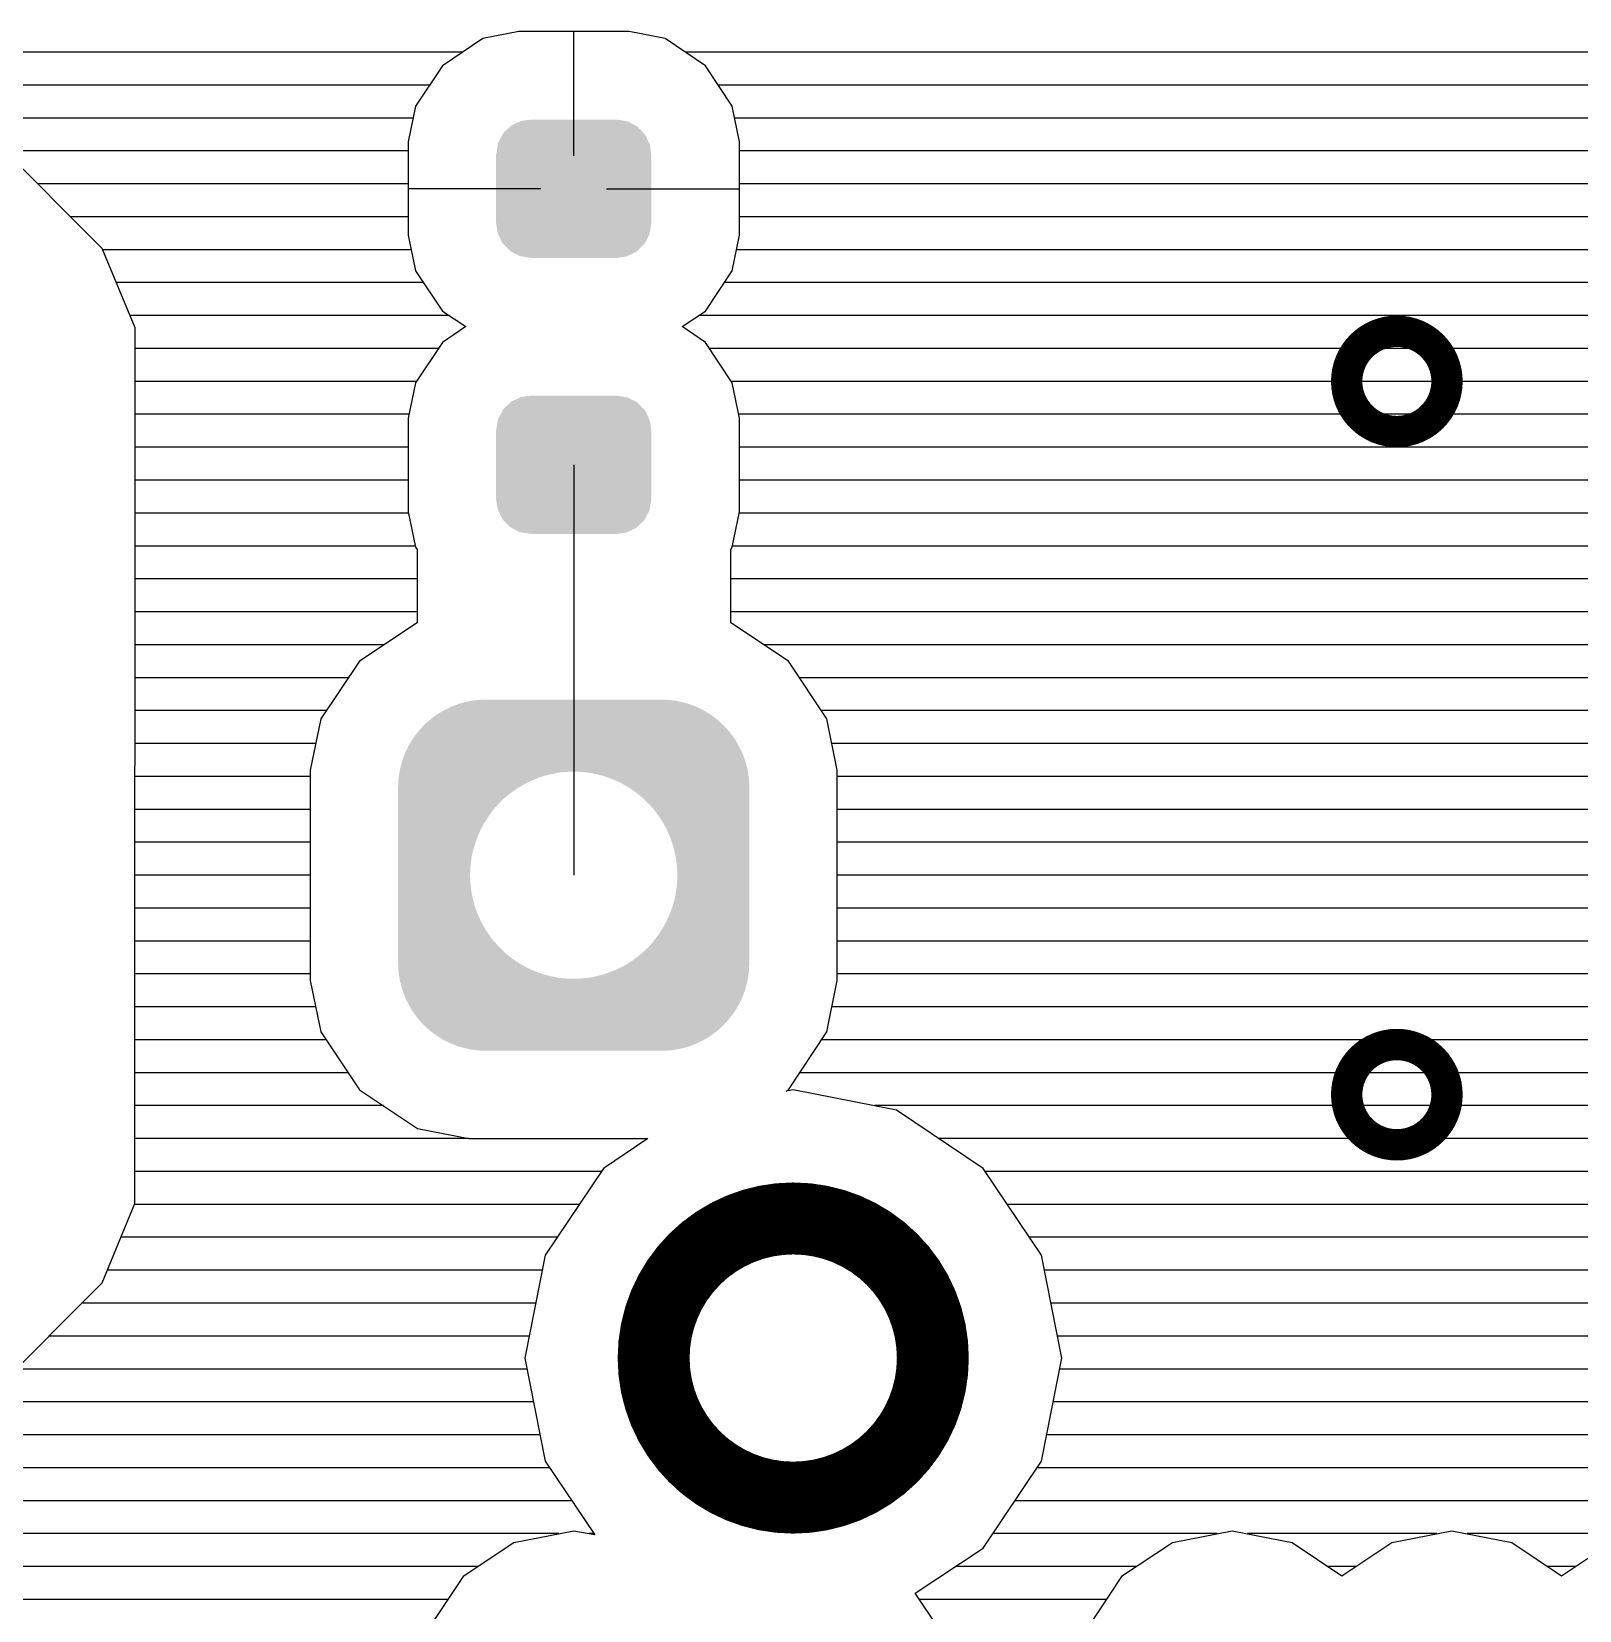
# Model space of a CAD drawing. Extents: x 295 to 953, y 10 to 290.
# Drawn here: x 674.82 to 692.74, y 230.4 to 248.67 of the extents above; entities that cross this region are included whole.
import ezdxf

# ---------------------------------------------------------------- set-up
doc = ezdxf.new("R2010")
doc.units = 0
doc.header["$LTSCALE"] = 5
doc.header["$MEASUREMENT"] = 0
doc.layers.get('0').update_dxf_attribs({"linetype": 'CONTINUOUS', "lineweight": 25})

msp = doc.modelspace()

# ---------------------------------------------------------------- linework, layer by layer
for p, q in [((680.046, 248.592), (679.578, 248.278)), ((680.462, 248.674), (680.046, 248.592)), ((681.737, 248.674), (680.462, 248.674)), ((681.097, 247.236), (681.097, 248.674)), ((682.154, 248.592), (681.737, 248.674)), ((682.621, 248.278), (682.154, 248.592)), ((679.812, 248.435), (672.832, 248.435)), ((708.6, 248.435), (682.387, 248.435)), ((679.578, 248.278), (679.268, 247.81)), ((682.931, 247.81), (682.621, 248.278)), ((679.426, 248.054), (673.751, 248.054)), ((675.641, 246.164), (673.751, 248.054)), ((708.676, 248.054), (682.774, 248.054)), ((679.268, 247.81), (679.182, 247.399)), ((683.017, 247.399), (682.931, 247.81)), ((679.238, 247.673), (674.132, 247.673)), ((708.849, 247.673), (682.961, 247.673)), ((679.182, 247.292), (674.513, 247.292)), ((679.182, 247.399), (679.182, 246.317)), ((683.017, 246.317), (683.017, 247.399)), ((709.103, 247.292), (683.017, 247.292)), ((679.182, 246.911), (674.894, 246.911)), ((709.357, 246.911), (683.017, 246.911)), ((680.716, 246.855), (679.182, 246.855)), ((681.478, 246.855), (683.017, 246.855)), ((679.182, 246.53), (675.275, 246.53)), ((709.896, 246.53), (683.017, 246.53)), ((676.022, 245.245), (675.641, 246.164)), ((679.218, 246.149), (675.646, 246.149)), ((679.182, 246.317), (679.268, 245.905)), ((682.931, 245.905), (683.017, 246.317)), ((710.642, 246.149), (682.982, 246.149)), ((679.268, 245.905), (679.578, 245.438)), ((682.621, 245.438), (682.931, 245.905)), ((679.36, 245.768), (675.804, 245.768)), ((746.238, 245.768), (682.84, 245.768)), ((679.578, 245.438), (679.847, 245.26)), ((682.352, 245.26), (682.621, 245.438)), ((679.654, 245.387), (675.961, 245.387)), ((676.017, 235.11), (676.022, 245.245)), ((679.847, 245.26), (679.578, 245.077)), ((682.621, 245.077), (682.352, 245.26)), ((746.238, 245.387), (682.545, 245.387)), ((679.578, 245.077), (679.268, 244.61)), ((682.931, 244.61), (682.621, 245.077)), ((679.527, 245.006), (676.022, 245.006)), ((699.548, 245.006), (682.672, 245.006)), ((679.273, 244.625), (676.022, 244.625)), ((679.268, 244.61), (679.182, 244.198)), ((698.989, 244.625), (682.926, 244.625)), ((683.017, 244.198), (682.931, 244.61)), ((679.192, 244.244), (676.022, 244.244)), ((679.182, 244.198), (679.182, 243.116)), ((698.608, 244.244), (683.007, 244.244)), ((683.017, 243.116), (683.017, 244.198)), ((679.182, 243.863), (676.022, 243.863)), ((698.227, 243.863), (683.017, 243.863)), ((681.097, 243.66), (681.097, 238.91)), ((679.182, 243.482), (676.022, 243.482)), ((697.927, 243.482), (683.017, 243.482)), ((679.187, 243.101), (676.022, 243.101)), ((679.182, 243.116), (679.268, 242.705)), ((682.931, 242.705), (683.017, 243.116)), ((697.77, 243.101), (683.012, 243.101)), ((679.263, 242.72), (676.022, 242.72)), ((679.268, 242.705), (679.284, 242.679)), ((679.284, 242.679), (679.284, 241.831)), ((682.916, 242.679), (682.931, 242.705)), ((682.916, 241.831), (682.916, 242.679)), ((697.612, 242.72), (682.936, 242.72)), ((679.284, 242.339), (676.022, 242.339)), ((697.607, 242.339), (682.916, 242.339)), ((679.284, 241.958), (676.022, 241.958)), ((697.607, 241.958), (682.916, 241.958)), ((679.284, 241.831), (678.618, 241.389)), ((683.581, 241.389), (682.916, 241.831)), ((678.897, 241.577), (676.022, 241.577)), ((697.607, 241.577), (683.302, 241.577)), ((678.618, 241.389), (678.171, 240.718)), ((684.028, 240.718), (683.581, 241.389)), ((678.486, 241.196), (676.022, 241.196)), ((697.607, 241.196), (683.713, 241.196)), ((678.232, 240.815), (676.022, 240.815)), ((678.171, 240.718), (678.049, 240.124)), ((697.607, 240.815), (683.967, 240.815)), ((684.145, 240.124), (684.028, 240.718)), ((678.115, 240.434), (676.022, 240.434)), ((697.607, 240.434), (684.084, 240.434)), ((678.049, 240.124), (678.049, 237.691)), ((684.145, 237.691), (684.145, 240.124)), ((678.049, 240.053), (676.022, 240.053)), ((697.607, 240.053), (684.145, 240.053)), ((678.049, 239.672), (676.022, 239.672)), ((697.607, 239.672), (684.145, 239.672)), ((678.049, 239.291), (676.022, 239.291)), ((697.607, 239.291), (684.145, 239.291)), ((678.049, 238.91), (676.022, 238.91)), ((697.607, 238.91), (684.145, 238.91)), ((678.049, 238.529), (676.022, 238.529)), ((697.607, 238.529), (684.145, 238.529)), ((678.049, 238.148), (676.022, 238.148)), ((697.607, 238.148), (684.145, 238.148)), ((678.049, 237.767), (676.022, 237.767)), ((697.607, 237.767), (684.145, 237.767)), ((678.049, 237.691), (678.171, 237.096)), ((684.028, 237.096), (684.145, 237.691)), ((678.115, 237.386), (676.022, 237.386)), ((697.719, 237.386), (684.084, 237.386)), ((678.232, 237.005), (676.022, 237.005)), ((678.171, 237.096), (678.618, 236.426)), ((683.581, 236.426), (684.028, 237.096)), ((697.876, 237.005), (683.967, 237.005)), ((678.486, 236.624), (676.022, 236.624)), ((698.1, 236.624), (683.713, 236.624)), ((678.618, 236.426), (679.289, 235.979)), ((683.637, 236.426), (683.556, 236.411)), ((683.556, 236.411), (683.581, 236.426)), ((684.831, 236.192), (683.637, 236.426)), ((678.897, 236.243), (676.022, 236.243)), ((698.481, 236.243), (684.577, 236.243)), ((685.837, 235.517), (684.831, 236.192)), ((679.289, 235.979), (679.883, 235.862)), ((679.883, 235.862), (676.022, 235.862)), ((679.883, 235.862), (681.956, 235.862)), ((681.956, 235.862), (681.443, 235.517)), ((698.862, 235.862), (685.324, 235.862)), ((681.417, 235.481), (676.022, 235.481)), ((681.443, 235.517), (680.767, 234.511)), ((686.512, 234.511), (685.837, 235.517)), ((699.243, 235.481), (685.862, 235.481)), ((675.641, 234.191), (676.017, 235.11)), ((681.163, 235.1), (676.017, 235.1)), ((700.162, 235.1), (686.116, 235.1)), ((680.909, 234.719), (675.86, 234.719)), ((706.309, 234.719), (686.37, 234.719)), ((680.767, 234.511), (680.533, 233.322)), ((686.746, 233.322), (686.512, 234.511)), ((680.736, 234.338), (675.702, 234.338)), ((706.136, 234.338), (686.543, 234.338)), ((673.751, 232.301), (675.641, 234.191)), ((680.66, 233.957), (675.402, 233.957)), ((706.06, 233.957), (686.619, 233.957)), ((680.584, 233.576), (675.021, 233.576)), ((705.984, 233.576), (686.695, 233.576)), ((680.559, 233.195), (674.64, 233.195)), ((680.533, 233.322), (680.767, 232.128)), ((686.512, 232.128), (686.746, 233.322)), ((705.959, 233.195), (686.721, 233.195)), ((680.635, 232.814), (674.259, 232.814)), ((706.035, 232.814), (686.644, 232.814)), ((680.711, 232.433), (673.878, 232.433)), ((706.111, 232.433), (686.568, 232.433)), ((680.767, 232.128), (681.341, 231.275)), ((685.837, 231.122), (686.512, 232.128)), ((680.823, 232.052), (673.142, 232.052)), ((706.223, 232.052), (686.457, 232.052)), ((681.077, 231.671), (645.563, 231.671)), ((706.477, 231.671), (686.203, 231.671)), ((680.924, 231.29), (645.309, 231.29)), ((680.406, 231.183), (679.817, 230.792)), ((681.097, 231.32), (680.406, 231.183)), ((681.341, 231.275), (681.097, 231.32)), ((681.331, 231.29), (681.275, 231.29)), ((688.544, 231.29), (685.949, 231.29)), ((688.026, 231.183), (687.437, 230.792)), ((688.717, 231.32), (688.026, 231.183)), ((689.413, 231.183), (688.717, 231.32)), ((691.084, 231.29), (688.895, 231.29)), ((689.987, 230.797), (689.413, 231.183)), ((690.566, 231.183), (689.987, 230.797)), ((691.257, 231.32), (690.566, 231.183)), ((691.953, 231.183), (691.257, 231.32)), ((693.624, 231.29), (691.435, 231.29)), ((692.527, 230.797), (691.953, 231.183)), ((693.106, 231.183), (692.527, 230.797)), ((685.049, 230.599), (685.837, 231.122)), ((679.99, 230.909), (645.065, 230.909)), ((679.817, 230.792), (679.426, 230.203)), ((687.61, 230.909), (685.517, 230.909)), ((687.437, 230.792), (687.046, 230.203)), ((690.15, 230.909), (689.83, 230.909)), ((692.69, 230.909), (692.37, 230.909)), ((679.639, 230.528), (645.395, 230.528)), ((685.314, 230.203), (685.049, 230.599)), ((687.259, 230.528), (685.1, 230.528))]:
    msp.add_line(p, q)
for points, const_width in [([(691.203, 244.625, -1), (690.042, 244.625, -1)], 0.363), ([(691.203, 236.37, -1), (690.042, 236.37, -1)], 0.363), ([(685.253, 233.322, -1), (682.022, 233.322, -1)], 0.833)]:
    msp.add_lwpolyline(points, format="xyb", close=True, dxfattribs=dict(const_width=const_width))
for points in [[(681.82, 247.583), (681.723, 247.634), (680.37, 247.583), (680.476, 247.634)], [(681.723, 247.634), (681.698, 247.638), (680.476, 247.634), (680.484, 247.638)], [(681.698, 247.638), (681.597, 247.655), (680.484, 247.638), (680.597, 247.655)], [(681.971, 247.382), (681.923, 247.483), (680.221, 247.382), (680.274, 247.483)], [(681.923, 247.483), (681.912, 247.494), (680.274, 247.483), (680.279, 247.494)], [(681.912, 247.494), (681.835, 247.575), (680.279, 247.494), (680.362, 247.575)], [(681.835, 247.575), (681.82, 247.583), (680.362, 247.575), (680.37, 247.583)], [(681.996, 246.454), (681.996, 247.256), (680.198, 246.454), (680.198, 247.256)], [(681.994, 247.256), (681.978, 247.369), (680.2, 247.256), (680.219, 247.369)], [(681.978, 247.369), (681.971, 247.382), (680.219, 247.369), (680.221, 247.382)], [(681.976, 246.341), (681.994, 246.454), (680.217, 246.341), (680.2, 246.454)], [(681.974, 246.329), (681.976, 246.341), (680.223, 246.329), (680.217, 246.341)], [(681.921, 246.227), (681.974, 246.329), (680.271, 246.227), (680.223, 246.329)], [(681.915, 246.216), (681.921, 246.227), (680.282, 246.216), (680.271, 246.227)], [(681.832, 246.135), (681.915, 246.216), (680.359, 246.135), (680.282, 246.216)], [(681.824, 246.127), (681.832, 246.135), (680.374, 246.127), (680.359, 246.135)], [(681.718, 246.076), (681.824, 246.127), (680.472, 246.076), (680.374, 246.127)], [(681.71, 246.072), (681.718, 246.076), (680.496, 246.072), (680.472, 246.076)], [(681.597, 246.055), (681.71, 246.072), (680.597, 246.055), (680.496, 246.072)], [(681.912, 244.299), (681.835, 244.38), (680.279, 244.299), (680.362, 244.38)], [(681.835, 244.38), (681.82, 244.388), (680.362, 244.38), (680.37, 244.388)], [(681.82, 244.388), (681.723, 244.439), (680.37, 244.388), (680.476, 244.439)], [(681.723, 244.439), (681.698, 244.443), (680.476, 244.439), (680.484, 244.443)], [(681.698, 244.443), (681.597, 244.46), (680.484, 244.443), (680.597, 244.46)], [(681.994, 244.061), (681.978, 244.174), (680.2, 244.061), (680.219, 244.174)], [(681.978, 244.174), (681.971, 244.186), (680.219, 244.174), (680.221, 244.186)], [(681.971, 244.186), (681.923, 244.288), (680.221, 244.186), (680.274, 244.288)], [(681.923, 244.288), (681.912, 244.299), (680.274, 244.288), (680.279, 244.299)], [(681.996, 243.258), (681.996, 244.061), (680.198, 243.258), (680.198, 244.061)], [(681.976, 243.146), (681.994, 243.258), (680.217, 243.146), (680.2, 243.258)], [(681.974, 243.133), (681.976, 243.146), (680.223, 243.133), (680.217, 243.146)], [(681.921, 243.031), (681.974, 243.133), (680.271, 243.031), (680.223, 243.133)], [(681.915, 243.021), (681.921, 243.031), (680.282, 243.021), (680.271, 243.031)], [(681.832, 242.94), (681.915, 243.021), (680.359, 242.94), (680.282, 243.021)], [(681.824, 242.932), (681.832, 242.94), (680.374, 242.932), (680.359, 242.94)], [(681.718, 242.881), (681.824, 242.932), (680.472, 242.881), (680.374, 242.932)], [(681.71, 242.877), (681.718, 242.881), (680.496, 242.877), (680.472, 242.881)], [(681.597, 242.86), (681.71, 242.877), (680.597, 242.86), (680.496, 242.877)], [(682.596, 240.82), (682.548, 240.844), (679.598, 240.82), (679.646, 240.844)], [(682.548, 240.844), (682.538, 240.849), (679.646, 240.844), (679.655, 240.849)], [(682.538, 240.849), (682.489, 240.87), (679.655, 240.849), (679.705, 240.87)], [(682.489, 240.87), (682.479, 240.874), (679.705, 240.87), (679.715, 240.874)], [(682.479, 240.874), (682.429, 240.892), (679.715, 240.874), (679.766, 240.892)], [(682.429, 240.892), (682.418, 240.895), (679.766, 240.892), (679.775, 240.895)], [(682.418, 240.895), (682.367, 240.91), (679.775, 240.895), (679.828, 240.91)], [(682.367, 240.91), (682.356, 240.912), (679.828, 240.91), (679.837, 240.912)], [(682.356, 240.912), (682.305, 240.924), (679.837, 240.912), (679.891, 240.924)], [(682.305, 240.924), (682.293, 240.926), (679.891, 240.924), (679.9, 240.926)], [(682.293, 240.926), (682.241, 240.934), (679.9, 240.926), (679.955, 240.934)], [(682.241, 240.934), (682.228, 240.935), (679.955, 240.934), (679.963, 240.935)], [(682.228, 240.935), (682.177, 240.94), (679.963, 240.935), (680.02, 240.94)], [(682.177, 240.94), (682.158, 240.941), (680.02, 240.94), (680.027, 240.941)], [(682.158, 240.941), (682.113, 240.942), (680.027, 240.941), (680.081, 240.942)], [(682.85, 240.625), (682.812, 240.663), (679.344, 240.625), (679.382, 240.663)], [(682.812, 240.663), (682.804, 240.67), (679.382, 240.663), (679.39, 240.67)], [(682.804, 240.67), (682.764, 240.706), (679.39, 240.67), (679.43, 240.706)], [(682.764, 240.706), (682.756, 240.713), (679.43, 240.706), (679.438, 240.713)], [(682.756, 240.713), (682.714, 240.745), (679.438, 240.713), (679.481, 240.745)], [(682.714, 240.745), (682.705, 240.752), (679.481, 240.745), (679.489, 240.752)], [(682.705, 240.752), (682.661, 240.782), (679.489, 240.752), (679.534, 240.782)], [(682.661, 240.782), (682.651, 240.787), (679.534, 240.782), (679.542, 240.787)], [(682.651, 240.787), (682.606, 240.815), (679.542, 240.787), (679.589, 240.815)], [(682.606, 240.815), (682.596, 240.82), (679.589, 240.815), (679.598, 240.82)], [(682.975, 240.465), (682.969, 240.474), (679.22, 240.465), (679.225, 240.474)], [(682.969, 240.474), (682.939, 240.518), (679.225, 240.474), (679.256, 240.518)], [(682.939, 240.518), (682.932, 240.527), (679.256, 240.518), (679.262, 240.527)], [(682.932, 240.527), (682.9, 240.569), (679.262, 240.527), (679.295, 240.569)], [(682.9, 240.569), (682.893, 240.577), (679.295, 240.569), (679.301, 240.577)], [(682.893, 240.577), (682.857, 240.617), (679.301, 240.577), (679.337, 240.617)], [(682.857, 240.617), (682.85, 240.625), (679.337, 240.617), (679.344, 240.625)], [(683.078, 240.242), (683.061, 240.293), (679.115, 240.242), (679.134, 240.293)], [(683.061, 240.293), (683.057, 240.302), (679.134, 240.293), (679.137, 240.302)], [(683.057, 240.302), (683.036, 240.352), (679.137, 240.302), (679.159, 240.352)], [(683.036, 240.352), (683.031, 240.361), (679.159, 240.352), (679.163, 240.361)], [(683.031, 240.361), (683.007, 240.409), (679.163, 240.361), (679.188, 240.409)], [(683.007, 240.409), (683.001, 240.418), (679.188, 240.409), (679.192, 240.418)], [(683.001, 240.418), (682.975, 240.465), (679.192, 240.418), (679.22, 240.465)], [(680.959, 240.101), (681.029, 240.107), (679.081, 240.101), (679.082, 240.107)], [(683.112, 240.109), (683.111, 240.118), (679.082, 240.109), (679.083, 240.118)], [(681.029, 240.107), (681.099, 240.109), (679.082, 240.107), (679.082, 240.109)], [(683.111, 240.118), (683.099, 240.17), (679.083, 240.118), (679.095, 240.17)], [(683.099, 240.17), (683.096, 240.18), (679.095, 240.17), (679.097, 240.18)], [(683.096, 240.18), (683.082, 240.232), (679.097, 240.18), (679.113, 240.232)], [(683.082, 240.232), (683.078, 240.242), (679.113, 240.232), (679.115, 240.242)], [(683.113, 240.107), (683.112, 240.109), (681.153, 240.107), (681.099, 240.109)], [(683.113, 240.107), (683.113, 240.107), (681.168, 240.107), (681.153, 240.107)], [(683.114, 240.101), (683.113, 240.107), (681.238, 240.101), (681.168, 240.107)], [(680.462, 239.926), (680.499, 239.949), (679.065, 239.926), (679.066, 239.949)], [(680.439, 239.912), (680.462, 239.926), (679.065, 239.912), (679.065, 239.926)], [(680.499, 239.949), (680.56, 239.982), (679.066, 239.949), (679.067, 239.982)], [(680.578, 239.99), (680.623, 240.011), (679.067, 239.99), (679.069, 240.011)], [(680.56, 239.982), (680.578, 239.99), (679.067, 239.982), (679.067, 239.99)], [(680.623, 240.011), (680.688, 240.037), (679.069, 240.011), (679.072, 240.037)], [(680.688, 240.037), (680.74, 240.054), (679.072, 240.037), (679.073, 240.054)], [(680.74, 240.054), (680.754, 240.059), (679.073, 240.054), (679.074, 240.059)], [(680.754, 240.059), (680.822, 240.077), (679.074, 240.059), (679.077, 240.077)], [(680.822, 240.077), (680.89, 240.091), (679.077, 240.077), (679.079, 240.091)], [(680.89, 240.091), (680.959, 240.101), (679.079, 240.091), (679.081, 240.101)], [(683.115, 240.09), (683.114, 240.101), (681.307, 240.09), (681.238, 240.101)], [(683.117, 240.076), (683.115, 240.09), (681.375, 240.076), (681.307, 240.09)], [(683.12, 240.058), (683.117, 240.076), (681.443, 240.058), (681.375, 240.076)], [(683.122, 240.044), (683.12, 240.058), (681.486, 240.044), (681.443, 240.058)], [(683.123, 240.036), (683.122, 240.044), (681.509, 240.036), (681.486, 240.044)], [(683.125, 240.01), (683.123, 240.036), (681.574, 240.01), (681.509, 240.036)], [(683.128, 239.98), (683.125, 240.01), (681.637, 239.98), (681.574, 240.01)], [(683.128, 239.98), (683.128, 239.98), (681.638, 239.98), (681.637, 239.98)], [(683.129, 239.947), (683.128, 239.98), (681.698, 239.947), (681.638, 239.98)], [(683.129, 239.926), (683.129, 239.947), (681.733, 239.926), (681.698, 239.947)], [(683.129, 239.911), (683.129, 239.926), (681.758, 239.911), (681.733, 239.926)], [(680.382, 239.872), (680.439, 239.912), (679.065, 239.872), (679.065, 239.912)], [(680.327, 239.829), (680.382, 239.872), (679.065, 239.829), (679.065, 239.872)], [(680.275, 239.783), (680.327, 239.829), (679.065, 239.783), (679.065, 239.829)], [(680.226, 239.733), (680.275, 239.783), (679.065, 239.733), (679.065, 239.783)], [(683.129, 239.87), (683.129, 239.911), (681.815, 239.87), (681.758, 239.911)], [(683.129, 239.827), (683.129, 239.87), (681.869, 239.827), (681.815, 239.87)], [(683.129, 239.78), (683.129, 239.827), (681.921, 239.78), (681.869, 239.827)], [(683.129, 239.731), (683.129, 239.78), (681.971, 239.731), (681.921, 239.78)], [(680.179, 239.681), (680.226, 239.733), (679.065, 239.681), (679.065, 239.733)], [(680.136, 239.626), (680.179, 239.681), (679.065, 239.626), (679.065, 239.681)], [(680.096, 239.569), (680.136, 239.626), (679.065, 239.569), (679.065, 239.626)], [(680.059, 239.51), (680.096, 239.569), (679.065, 239.51), (679.065, 239.569)], [(683.129, 239.679), (683.129, 239.731), (682.017, 239.679), (681.971, 239.731)], [(683.129, 239.624), (683.129, 239.679), (682.06, 239.624), (682.017, 239.679)], [(683.129, 239.567), (683.129, 239.624), (682.1, 239.567), (682.06, 239.624)], [(683.129, 239.507), (683.129, 239.567), (682.137, 239.507), (682.1, 239.567)], [(680.026, 239.448), (680.059, 239.51), (679.065, 239.448), (679.065, 239.51)], [(679.996, 239.385), (680.026, 239.448), (679.065, 239.385), (679.065, 239.448)], [(679.971, 239.32), (679.996, 239.385), (679.065, 239.32), (679.065, 239.385)], [(683.129, 239.446), (683.129, 239.507), (682.17, 239.446), (682.137, 239.507)], [(683.129, 239.382), (683.129, 239.446), (682.199, 239.382), (682.17, 239.446)], [(683.129, 239.318), (683.129, 239.382), (682.225, 239.318), (682.199, 239.382)], [(679.949, 239.254), (679.971, 239.32), (679.065, 239.254), (679.065, 239.32)], [(679.931, 239.187), (679.949, 239.254), (679.065, 239.187), (679.065, 239.254)], [(683.129, 239.251), (683.129, 239.318), (682.246, 239.251), (682.225, 239.318)], [(683.129, 239.184), (683.129, 239.251), (682.264, 239.184), (682.246, 239.251)], [(679.916, 239.118), (679.931, 239.187), (679.065, 239.118), (679.065, 239.187)], [(679.906, 239.049), (679.916, 239.118), (679.065, 239.049), (679.065, 239.118)], [(679.9, 238.98), (679.906, 239.049), (679.065, 238.98), (679.065, 239.049)], [(683.129, 239.115), (683.129, 239.184), (682.278, 239.115), (682.264, 239.184)], [(683.129, 239.046), (683.129, 239.115), (682.288, 239.046), (682.278, 239.115)], [(683.129, 238.977), (683.129, 239.046), (682.294, 238.977), (682.288, 239.046)], [(679.898, 238.91), (679.9, 238.98), (679.065, 238.91), (679.065, 238.98)], [(679.9, 238.843), (679.898, 238.91), (679.065, 238.843), (679.065, 238.91)], [(679.906, 238.774), (679.9, 238.843), (679.065, 238.774), (679.065, 238.843)], [(683.129, 238.771), (683.129, 238.84), (682.288, 238.771), (682.294, 238.84)], [(683.129, 238.91), (683.129, 238.977), (682.296, 238.91), (682.294, 238.977)], [(683.129, 238.84), (683.129, 238.91), (682.294, 238.84), (682.296, 238.91)], [(679.916, 238.705), (679.906, 238.774), (679.065, 238.705), (679.065, 238.774)], [(679.93, 238.636), (679.916, 238.705), (679.065, 238.636), (679.065, 238.705)], [(683.129, 238.633), (683.129, 238.702), (682.264, 238.633), (682.278, 238.702)], [(683.129, 238.702), (683.129, 238.771), (682.278, 238.702), (682.288, 238.771)], [(679.948, 238.569), (679.93, 238.636), (679.065, 238.569), (679.065, 238.636)], [(679.97, 238.502), (679.948, 238.569), (679.065, 238.502), (679.065, 238.569)], [(679.995, 238.438), (679.97, 238.502), (679.065, 238.438), (679.065, 238.502)], [(683.129, 238.435), (683.129, 238.5), (682.198, 238.435), (682.224, 238.5)], [(683.129, 238.5), (683.129, 238.566), (682.224, 238.5), (682.246, 238.566)], [(683.129, 238.566), (683.129, 238.633), (682.246, 238.566), (682.264, 238.633)], [(680.025, 238.374), (679.995, 238.438), (679.065, 238.374), (679.065, 238.438)], [(680.058, 238.313), (680.025, 238.374), (679.065, 238.313), (679.065, 238.374)], [(680.094, 238.253), (680.058, 238.313), (679.065, 238.253), (679.065, 238.313)], [(683.129, 238.251), (683.129, 238.31), (682.098, 238.251), (682.135, 238.31)], [(683.129, 238.31), (683.129, 238.372), (682.135, 238.31), (682.168, 238.372)], [(683.129, 238.372), (683.129, 238.435), (682.168, 238.372), (682.198, 238.435)], [(680.134, 238.196), (680.094, 238.253), (679.065, 238.196), (679.065, 238.253)], [(680.177, 238.141), (680.134, 238.196), (679.065, 238.141), (679.065, 238.196)], [(680.224, 238.089), (680.177, 238.141), (679.065, 238.089), (679.065, 238.141)], [(683.129, 238.087), (683.129, 238.139), (681.969, 238.087), (682.015, 238.139)], [(683.129, 238.139), (683.129, 238.194), (682.015, 238.139), (682.058, 238.194)], [(683.129, 238.194), (683.129, 238.251), (682.058, 238.194), (682.098, 238.251)], [(680.273, 238.04), (680.224, 238.089), (679.065, 238.04), (679.065, 238.089)], [(680.325, 237.993), (680.273, 238.04), (679.065, 237.993), (679.065, 238.04)], [(680.379, 237.95), (680.325, 237.993), (679.065, 237.95), (679.065, 237.993)], [(680.437, 237.909), (680.379, 237.95), (679.065, 237.909), (679.065, 237.95)], [(683.129, 237.908), (683.129, 237.948), (681.755, 237.908), (681.812, 237.948)], [(683.129, 237.948), (683.129, 237.991), (681.812, 237.948), (681.867, 237.991)], [(683.129, 237.991), (683.129, 238.037), (681.867, 237.991), (681.919, 238.037)], [(683.129, 238.037), (683.129, 238.087), (681.919, 238.037), (681.969, 238.087)], [(680.462, 237.894), (680.437, 237.909), (679.065, 237.894), (679.065, 237.909)], [(680.496, 237.873), (680.462, 237.894), (679.066, 237.873), (679.065, 237.894)], [(680.556, 237.84), (680.496, 237.873), (679.067, 237.84), (679.066, 237.873)], [(680.621, 237.81), (680.557, 237.84), (679.069, 237.81), (679.067, 237.84)], [(680.685, 237.784), (680.621, 237.81), (679.071, 237.784), (679.069, 237.81)], [(680.709, 237.776), (680.685, 237.784), (679.072, 237.776), (679.071, 237.784)], [(680.752, 237.762), (680.709, 237.776), (679.074, 237.762), (679.072, 237.776)], [(680.819, 237.744), (680.752, 237.762), (679.077, 237.744), (679.074, 237.762)], [(680.887, 237.73), (680.819, 237.744), (679.079, 237.73), (679.077, 237.744)], [(680.956, 237.719), (680.887, 237.73), (679.08, 237.719), (679.079, 237.73)], [(683.114, 237.719), (683.115, 237.729), (681.235, 237.719), (681.304, 237.729)], [(683.115, 237.729), (683.117, 237.743), (681.304, 237.729), (681.372, 237.743)], [(683.117, 237.743), (683.12, 237.761), (681.372, 237.743), (681.44, 237.761)], [(683.12, 237.761), (683.121, 237.766), (681.44, 237.761), (681.454, 237.766)], [(683.121, 237.766), (683.123, 237.783), (681.454, 237.766), (681.506, 237.783)], [(683.123, 237.783), (683.125, 237.809), (681.506, 237.783), (681.571, 237.809)], [(683.125, 237.809), (683.127, 237.83), (681.571, 237.809), (681.616, 237.83)], [(683.127, 237.83), (683.127, 237.838), (681.616, 237.83), (681.634, 237.838)], [(683.127, 237.838), (683.128, 237.871), (681.634, 237.838), (681.696, 237.871)], [(683.128, 237.871), (683.129, 237.894), (681.696, 237.871), (681.733, 237.894)], [(683.129, 237.894), (683.129, 237.908), (681.733, 237.894), (681.755, 237.908)], [(681.026, 237.713), (680.956, 237.719), (679.081, 237.713), (679.08, 237.719)], [(681.096, 237.711), (681.041, 237.713), (679.082, 237.711), (679.081, 237.713)], [(683.111, 237.702), (683.112, 237.711), (679.084, 237.702), (679.082, 237.711)], [(683.099, 237.65), (683.111, 237.702), (679.095, 237.65), (679.084, 237.702)], [(683.097, 237.64), (683.099, 237.65), (679.098, 237.64), (679.095, 237.65)], [(683.082, 237.588), (683.097, 237.64), (679.112, 237.588), (679.098, 237.64)], [(683.079, 237.578), (683.082, 237.588), (679.116, 237.578), (679.112, 237.588)], [(683.06, 237.527), (683.079, 237.578), (679.134, 237.527), (679.116, 237.578)], [(683.112, 237.711), (683.113, 237.713), (681.096, 237.711), (681.165, 237.713)], [(683.113, 237.713), (683.114, 237.719), (681.165, 237.713), (681.235, 237.719)], [(683.057, 237.518), (683.06, 237.527), (679.138, 237.518), (679.134, 237.527)], [(683.035, 237.468), (683.057, 237.518), (679.159, 237.468), (679.138, 237.518)], [(683.031, 237.459), (683.035, 237.468), (679.163, 237.459), (679.159, 237.468)], [(683.007, 237.411), (683.031, 237.459), (679.187, 237.411), (679.163, 237.459)], [(683.002, 237.402), (683.007, 237.411), (679.193, 237.402), (679.187, 237.411)], [(682.974, 237.355), (683.002, 237.402), (679.22, 237.355), (679.193, 237.402)], [(682.969, 237.346), (682.974, 237.355), (679.226, 237.346), (679.22, 237.355)], [(682.938, 237.302), (682.969, 237.346), (679.255, 237.302), (679.226, 237.346)], [(682.933, 237.293), (682.938, 237.302), (679.262, 237.293), (679.255, 237.302)], [(682.899, 237.251), (682.933, 237.293), (679.295, 237.251), (679.262, 237.293)], [(682.893, 237.243), (682.899, 237.251), (679.302, 237.243), (679.295, 237.251)], [(682.857, 237.203), (682.893, 237.243), (679.337, 237.203), (679.302, 237.243)], [(682.85, 237.195), (682.857, 237.203), (679.344, 237.195), (679.337, 237.203)], [(682.812, 237.157), (682.85, 237.195), (679.382, 237.157), (679.344, 237.195)], [(682.805, 237.15), (682.812, 237.157), (679.39, 237.15), (679.382, 237.157)], [(682.764, 237.114), (682.805, 237.15), (679.43, 237.114), (679.39, 237.15)], [(682.756, 237.107), (682.764, 237.114), (679.439, 237.107), (679.43, 237.114)], [(682.713, 237.075), (682.756, 237.107), (679.481, 237.075), (679.439, 237.107)], [(682.705, 237.068), (682.713, 237.075), (679.49, 237.068), (679.481, 237.075)], [(682.66, 237.038), (682.705, 237.068), (679.534, 237.038), (679.49, 237.068)], [(682.652, 237.033), (682.66, 237.038), (679.543, 237.033), (679.534, 237.038)], [(682.605, 237.005), (682.652, 237.033), (679.589, 237.005), (679.543, 237.033)], [(682.596, 237), (682.605, 237.005), (679.599, 237), (679.589, 237.005)], [(682.548, 236.976), (682.596, 237), (679.646, 236.976), (679.599, 237)], [(682.539, 236.971), (682.548, 236.976), (679.656, 236.971), (679.646, 236.976)], [(682.489, 236.95), (682.539, 236.971), (679.705, 236.95), (679.656, 236.971)], [(682.48, 236.946), (682.489, 236.95), (679.715, 236.946), (679.705, 236.95)], [(682.428, 236.928), (682.48, 236.946), (679.765, 236.928), (679.715, 236.946)], [(682.419, 236.925), (682.428, 236.928), (679.776, 236.925), (679.765, 236.928)], [(682.366, 236.91), (682.419, 236.925), (679.827, 236.91), (679.776, 236.925)], [(682.357, 236.908), (682.366, 236.91), (679.838, 236.908), (679.827, 236.91)], [(682.303, 236.896), (682.357, 236.908), (679.889, 236.896), (679.838, 236.908)], [(682.294, 236.894), (682.303, 236.896), (679.902, 236.894), (679.889, 236.896)], [(682.239, 236.886), (682.294, 236.894), (679.953, 236.886), (679.902, 236.894)], [(682.231, 236.885), (682.239, 236.886), (679.966, 236.885), (679.953, 236.886)], [(682.174, 236.88), (682.231, 236.885), (680.017, 236.88), (679.966, 236.885)], [(682.167, 236.879), (682.174, 236.88), (680.036, 236.879), (680.017, 236.88)], [(682.113, 236.878), (682.167, 236.879), (680.081, 236.878), (680.036, 236.879)]]:
    msp.add_solid(points)

doc.saveas('drawing.dxf')
